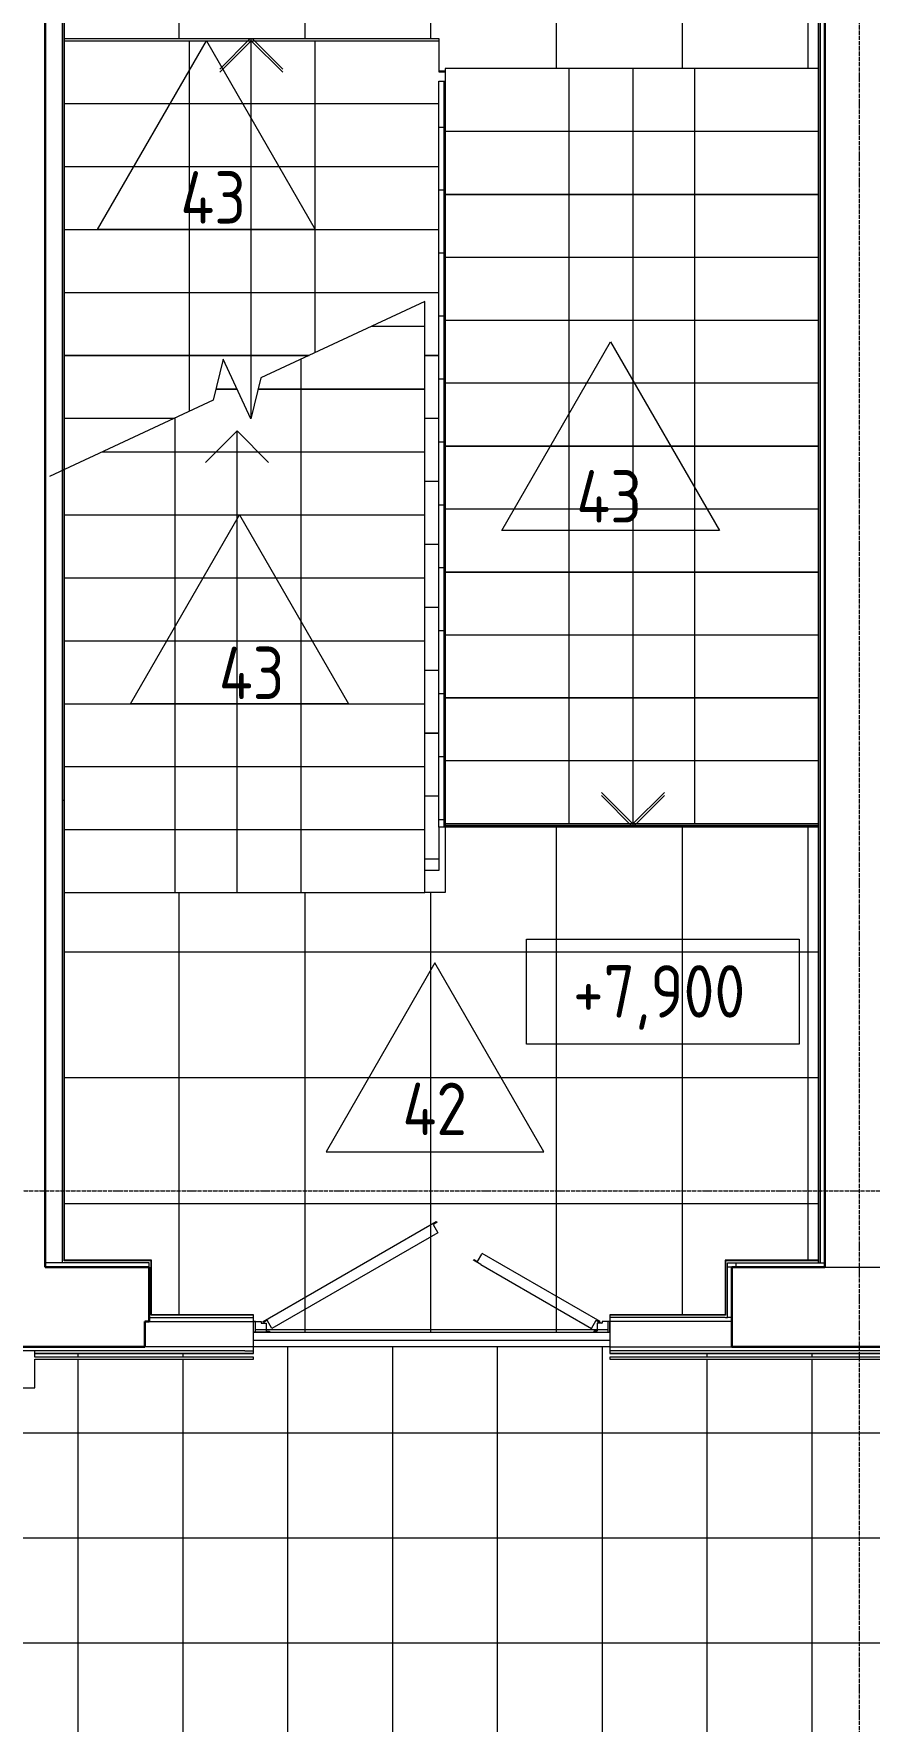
# Model space of a CAD drawing. Header units: millimetres. Extents: x -11798 to 72626, y -32713 to 44110.
# Drawn here: x 41910 to 45896, y 10417 to 18460 of the extents above; entities that cross this region are included whole.
import ezdxf

# ---------------------------------------------------------------- set-up
doc = ezdxf.new("R2010")
doc.units = ezdxf.units.MM
doc.linetypes.add('ADSK_Линия сетки', pattern=[25, 20, -2.5, 0, -2.5])
for name, color, linetype, lineweight in [('Аннотация', 7, 'Continuous', 20), ('Двери', 7, 'Continuous', 9), ('Лестницы', 7, 'Continuous', 9), ('Марки', 7, 'Continuous', 20), ('Оси', 7, 'Continuous', 9), ('Отметки', 7, 'Continuous', 9), ('Перекрытие', 7, 'Continuous', 18), ('Перекрытие штриховка', 7, 'Continuous', 18), ('Потолки', 7, 'Continuous', 9), ('Потолки штриховка', 7, 'Continuous', 9), ('Стены несущие', 7, 'Continuous', 30), ('Стены отделка', 7, 'Continuous', 30), ('Стены перегородки', 7, 'Continuous', 30), ('Стены штриховка', 7, 'Continuous', 9), ('Стрелки вверх', 7, 'Continuous', 18)]:
    doc.layers.add(name, color=color, linetype=linetype, lineweight=lineweight)
doc.layers.add('Линии', color=7, linetype='Continuous', lineweight=9, true_color=0x00a600)
doc.styles.add('GOST Common_1', font='GOST_Common.ttf', dxfattribs={"width": 0.9, "height": 250})
doc.styles.add('GOST Common_2', font='GOST_Common.ttf', dxfattribs={"width": 0.9, "height": 250})
pattern_1 = [(0, (43804.1, 13484.1), (0, 600), []), (90, (43804.1, 13484.1), (-600, 4e-14), [])]
pattern_2 = [(180, (42052.6, 14527.3), (-7e-14, -600), []), (270, (42052.6, 14527.3), (600, 4e-14), [])]
pattern_3 = [(0, (45663.2, 18294.26), (0, 600), []), (90, (45663.2, 18294.26), (-600, 4e-14), [])]
pattern_4 = [(180, (41985, 14367), (-7e-14, -600), []), (270, (41985, 14367), (600, 4e-14), [])]

# ---------------------------------------------------------------- blocks, each defined once
blk = doc.blocks.new('dver-dpo-230 _1_ - 1700х2300Н ост алюм EIW15 Д-17п-3687092-План полов 3-го этажа')
at = {"layer": 'Двери'}
for p, q in [((-804, 60), (21.3, 536.5)), ((28.8, 483.6), (-761.9, 27.1)), ((23.6, 532.6), (6.3, 522.6)), ((6.3, 522.6), (28.8, 483.6)), ((21.3, 536.5), (23.6, 532.6)), ((199, 352.1), (201.5, 356.5)), ((233.7, 332.1), (199, 352.1)), ((201.5, 356.5), (218.8, 346.5)), ((218.8, 346.5), (238.8, 381.1)), ((233.7, 332.1), (761.9, 27.1)), ((241.1, 385), (238.8, 381.1)), ((804, 60), (241.1, 385)), ((-850, 10), (-850, 60)), ((-850, 60), (-813.8, 60)), ((-840, 60), (-850, 60)), ((-773.8, 10), (-850, 10)), ((-850, 10), (-840, 10)), ((-840, 10), (-840, 60)), ((-813.8, 60), (-813.8, 54.6)), ((-811.3, 52), (-790, 52)), ((-801.8, 56.1), (-804, 60)), ((-784.4, 66.1), (-801.8, 56.1)), ((-790, 52), (-790, 16.5)), ((-787.5, 14), (-773.8, 14)), ((-761.9, 27.1), (-784.4, 66.1)), ((-773.8, 14), (-773.8, 10)), ((761.9, 27.1), (784.4, 66.1)), ((773.8, 14), (773.8, 10)), ((787.5, 14), (773.8, 14)), ((773.8, 10), (850, 10)), ((784.4, 66.1), (801.7, 56.1)), ((790, 52), (790, 16.5)), ((811.3, 52), (790, 52)), ((801.7, 56.1), (804, 60)), ((813.8, 60), (813.8, 54.6)), ((850, 60), (813.8, 60)), ((850, 60), (840, 60)), ((840, 60), (840, 10)), ((840, 10), (850, 10)), ((850, 10), (850, 60))]:
    blk.add_line(p, q, dxfattribs=at)
for centre, radius, start, end in [((-811.3, 54.6), 2.52, 180, 270), ((-787.5, 16.5), 2.5, 180, 270), ((787.5, 16.5), 2.5, 270, 360), ((811.3, 54.6), 2.52, 270, 0)]:
    blk.add_arc(centre, radius, start, end, dxfattribs=at)
blk = doc.blocks.new('ADSK_Марка_ПерекрытиеПол - Экземпляр_Отделка пола-158379-План полов 3-го этажа')
at = {"layer": 'Марки', "color": 1, "true_color": 0xff0000}
for p, q in [((0, 9), (-5.196, 0)), ((5.196, 0), (0, 9)), ((-5.196, 0), (5.196, 0))]:
    blk.add_line(p, q, dxfattribs=at)
blk = doc.blocks.new('Высотные отметки - Рамка-12095-План полов 3-го этажа')
at = {"layer": 'Аннотация'}
for p, q in [((-6.5, 0), (-6.5, 5)), ((-6.5, 5), (6.5, 5)), ((6.5, 5), (6.5, 0)), ((6.5, 0), (-6.5, 0))]:
    blk.add_line(p, q, dxfattribs=at)

msp = doc.modelspace()

# ---------------------------------------------------------------- hatches: boundary and pattern name
at = {"layer": 'Лестницы', "true_color": 0x787878}
h = msp.add_hatch(dxfattribs=at)
h.set_pattern_fill('FP_26', color=8, style=0, pattern_type=2)
h.set_pattern_definition(pattern_2)
h.paths.add_polyline_path([(43842.576, 18127.319), (43842.576, 18427.319), (42057, 18427.319), (42057, 18127.319), (43775, 18127.319)])
h = msp.add_hatch(dxfattribs=at)
h.set_pattern_fill('FP_67', color=8, style=0, pattern_type=2)
h.set_pattern_definition(pattern_3)
h.paths.add_polyline_path([(45651.189, 17994.262), (45650.64, 18294.262), (43873.189, 18294.262), (43873.189, 17994.262), (45650.64, 17994.262)])
h = msp.add_hatch(dxfattribs=at)
h.set_pattern_fill('FP_26', color=8, style=0, pattern_type=2)
h.set_pattern_definition(pattern_2)
h.paths.add_polyline_path([(42367.093, 17827.319), (43842.576, 17827.319), (43842.576, 18127.319), (42057, 18127.319), (42057, 17827.319)])
h = msp.add_hatch(dxfattribs=at)
h.set_pattern_fill('FP_67', color=8, style=0, pattern_type=2)
h.set_pattern_definition(pattern_3)
h.paths.add_polyline_path([(43873.189, 17694.262), (45651.189, 17694.262), (45650.64, 17994.262), (43873.189, 17994.262)])
h = msp.add_hatch(dxfattribs=at)
h.set_pattern_fill('FP_26', color=8, style=0, pattern_type=2)
h.set_pattern_definition(pattern_2)
h.paths.add_polyline_path([(42367.093, 17527.319), (43842.576, 17527.319), (43842.576, 17827.319), (42057, 17827.319), (42057, 17527.319)])
h = msp.add_hatch(dxfattribs=at)
h.set_pattern_fill('FP_67', color=8, style=0, pattern_type=2)
h.set_pattern_definition(pattern_3)
h.paths.add_polyline_path([(45651.189, 17394.262), (45650.64, 17694.262), (43873.189, 17694.262), (43873.189, 17394.262), (45650.64, 17394.262)])
h = msp.add_hatch(dxfattribs=at)
h.set_pattern_fill('FP_26', color=8, style=0, pattern_type=2)
h.set_pattern_definition(pattern_2)
h.paths.add_polyline_path([(42057, 17227.319), (43842.576, 17227.319), (43842.576, 17527.319), (42057, 17527.319), (42057, 17304.97)])
h = msp.add_hatch(dxfattribs=at)
h.set_pattern_fill('FP_67', color=8, style=0, pattern_type=2)
h.set_pattern_definition(pattern_3)
h.paths.add_polyline_path([(45651.189, 17094.262), (45650.64, 17394.262), (43873.189, 17394.262), (43873.189, 17094.262), (45650.64, 17094.262)])
h = msp.add_hatch(dxfattribs=at)
h.set_pattern_fill('FP_26', color=8, style=0, pattern_type=2)
h.set_pattern_definition(pattern_2)
h.paths.add_polyline_path([(43775, 16927.319), (43842.576, 16927.319), (43842.576, 17227.319), (42057, 17227.319), (42057, 16927.319), (43223.858, 16927.319), (43775, 17184.32), (43775, 17066.975)])
h = msp.add_hatch(dxfattribs=at)
h.set_pattern_fill('FP_68', color=8, style=0, pattern_type=2)
h.set_pattern_definition(pattern_4)
h.paths.add_polyline_path([(43775, 17066.975), (43775, 17184.32), (43523.352, 17066.975)])
h = msp.add_hatch(dxfattribs=at)
h.set_pattern_fill('FP_68', color=8, style=0, pattern_type=2)
h.set_pattern_definition(pattern_4)
h.paths.add_polyline_path([(42779.55, 16766.975), (42880, 16766.975), (42813.966, 16908.586)])
h.paths.add_polyline_path([(42980.45, 16766.975), (43775, 16766.975), (43775, 17066.975), (43523.352, 17066.975), (42993.288, 16819.802)])
h = msp.add_hatch(dxfattribs=at)
h.set_pattern_fill('FP_67', color=8, style=0, pattern_type=2)
h.set_pattern_definition(pattern_3)
h.paths.add_polyline_path([(45651.189, 16794.262), (45650.64, 17094.262), (43873.189, 17094.262), (43873.189, 16794.262), (45650.64, 16794.262)])
h = msp.add_hatch(dxfattribs=at)
h.set_pattern_fill('FP_26', color=8, style=0, pattern_type=2)
h.set_pattern_definition(pattern_2)
h.paths.add_polyline_path([(42057, 16627.319), (42580.506, 16627.319), (42766.712, 16714.148), (42813.966, 16908.586), (42946.034, 16627.319), (42946.509, 16627.319), (42993.288, 16819.802), (43223.858, 16927.319), (42057, 16927.319)])
h.paths.add_polyline_path([(43775, 16627.319), (43842.576, 16627.319), (43842.576, 16927.319), (43775, 16927.319), (43775, 16766.975)])
h = msp.add_hatch(dxfattribs=at)
h.set_pattern_fill('FP_68', color=8, style=0, pattern_type=2)
h.set_pattern_definition(pattern_4)
h.paths.add_polyline_path([(42236.648, 16466.975), (43775, 16466.975), (43775, 16766.975), (42980.45, 16766.975), (42946.034, 16625.365), (42880, 16766.975), (42779.55, 16766.975), (42766.712, 16714.148), (42367.093, 16527.803)])
h = msp.add_hatch(dxfattribs=at)
h.set_pattern_fill('FP_67', color=8, style=0, pattern_type=2)
h.set_pattern_definition(pattern_3)
h.paths.add_polyline_path([(45650.64, 16494.262), (45651.189, 16494.262), (45650.64, 16794.262), (43873.189, 16794.262), (43873.189, 16494.262), (45595.613, 16494.262)])
h = msp.add_hatch(dxfattribs=at)
h.set_pattern_fill('FP_26', color=8, style=0, pattern_type=2)
h.set_pattern_definition(pattern_2)
h.paths.add_polyline_path([(43842.576, 16327.319), (43842.576, 16627.319), (43775, 16627.319), (43775, 16327.319)])
h.paths.add_polyline_path([(42057, 16383.204), (42580.506, 16627.319), (42057, 16627.319), (42057, 16426.864)])
h.paths.add_polyline_path([(42946.034, 16625.365), (42946.034, 16627.319), (42945.123, 16627.319)])
h = msp.add_hatch(dxfattribs=at)
h.set_pattern_fill('FP_67', color=8, style=0, pattern_type=2)
h.set_pattern_definition(pattern_3)
h.paths.add_polyline_path([(45650.64, 16194.262), (45651.189, 16194.262), (45650.64, 16494.262), (43873.189, 16494.262), (43873.189, 16194.262), (45595.613, 16194.262)])
h = msp.add_hatch(dxfattribs=at)
h.set_pattern_fill('FP_68', color=8, style=0, pattern_type=2)
h.set_pattern_definition(pattern_4)
h.paths.add_polyline_path([(43377.415, 16166.975), (43775, 16166.975), (43775, 16466.975), (42236.648, 16466.975), (42057, 16382.698), (42057, 16166.975), (42367.093, 16166.975)])
h = msp.add_hatch(dxfattribs=at)
h.set_pattern_fill('FP_26', color=8, style=0, pattern_type=2)
h.set_pattern_definition(pattern_2)
h.paths.add_polyline_path([(43842.576, 16027.319), (43842.576, 16327.319), (43775, 16327.319), (43775, 16027.319)])
h = msp.add_hatch(dxfattribs=at)
h.set_pattern_fill('FP_67', color=8, style=0, pattern_type=2)
h.set_pattern_definition(pattern_3)
h.paths.add_polyline_path([(43873.189, 15894.262), (45651.189, 15894.262), (45650.64, 16194.262), (43873.189, 16194.262)])
h = msp.add_hatch(dxfattribs=at)
h.set_pattern_fill('FP_68', color=8, style=0, pattern_type=2)
h.set_pattern_definition(pattern_4)
h.paths.add_polyline_path([(43377.415, 15866.975), (43775, 15866.975), (43775, 16166.975), (42057, 16166.975), (42057, 15866.975), (42367.093, 15866.975)])
h = msp.add_hatch(dxfattribs=at)
h.set_pattern_fill('FP_26', color=8, style=0, pattern_type=2)
h.set_pattern_definition(pattern_2)
h.paths.add_polyline_path([(43842.576, 15727.319), (43842.576, 16027.319), (43775, 16027.319), (43775, 15727.319)])
h = msp.add_hatch(dxfattribs=at)
h.set_pattern_fill('FP_68', color=8, style=0, pattern_type=2)
h.set_pattern_definition(pattern_4)
h.paths.add_polyline_path([(42367.093, 15566.975), (43775, 15566.975), (43775, 15866.975), (42057, 15866.975), (42057, 15566.975)])
h = msp.add_hatch(dxfattribs=at)
h.set_pattern_fill('FP_67', color=8, style=0, pattern_type=2)
h.set_pattern_definition(pattern_3)
h.paths.add_polyline_path([(45651.189, 15594.262), (45650.64, 15894.262), (43873.189, 15894.262), (43873.189, 15594.262), (45650.64, 15594.262)])
h = msp.add_hatch(dxfattribs=at)
h.set_pattern_fill('FP_26', color=8, style=0, pattern_type=2)
h.set_pattern_definition(pattern_2)
h.paths.add_polyline_path([(43775, 15427.319), (43842.576, 15427.319), (43842.576, 15727.319), (43775, 15727.319), (43775, 15566.975)])
h = msp.add_hatch(dxfattribs=at)
h.set_pattern_fill('FP_68', color=8, style=0, pattern_type=2)
h.set_pattern_definition(pattern_4)
h.paths.add_polyline_path([(43775, 15266.975), (43775, 15566.975), (42057, 15566.975), (42057, 15266.975), (42367.093, 15266.975)])
h = msp.add_hatch(dxfattribs=at)
h.set_pattern_fill('FP_67', color=8, style=0, pattern_type=2)
h.set_pattern_definition(pattern_3)
h.paths.add_polyline_path([(45651.189, 15294.262), (45650.64, 15594.262), (43873.189, 15594.262), (43873.189, 15294.262), (45650.64, 15294.262)])
h = msp.add_hatch(dxfattribs=at)
h.set_pattern_fill('FP_26', color=8, style=0, pattern_type=2)
h.set_pattern_definition(pattern_2)
h.paths.add_polyline_path([(43842.576, 15127.319), (43842.576, 15427.319), (43775, 15427.319), (43775, 15127.319)])
h = msp.add_hatch(dxfattribs=at)
h.set_pattern_fill('FP_67', color=8, style=0, pattern_type=2)
h.set_pattern_definition(pattern_3)
h.paths.add_polyline_path([(45651.189, 14994.262), (45650.64, 15294.262), (43873.189, 15294.262), (43873.189, 14994.262), (45650.64, 14994.262)])
h = msp.add_hatch(dxfattribs=at)
h.set_pattern_fill('FP_68', color=8, style=0, pattern_type=2)
h.set_pattern_definition(pattern_4)
h.paths.add_polyline_path([(42367.093, 14966.975), (43775, 14966.975), (43775, 15266.975), (42057, 15266.975), (42057, 14966.975)])
h = msp.add_hatch(dxfattribs=at)
h.set_pattern_fill('FP_26', color=8, style=0, pattern_type=2)
h.set_pattern_definition(pattern_2)
h.paths.add_polyline_path([(43842.576, 14827.319), (43842.576, 15127.319), (43775, 15127.319), (43775, 14827.319)])
h = msp.add_hatch(dxfattribs=at)
h.set_pattern_fill('FP_68', color=8, style=0, pattern_type=2)
h.set_pattern_definition(pattern_4)
h.paths.add_polyline_path([(42367.093, 14666.975), (43775, 14666.975), (43775, 14966.975), (42057, 14966.975), (42057, 14666.975)])
h = msp.add_hatch(dxfattribs=at)
h.set_pattern_fill('FP_67', color=8, style=0, pattern_type=2)
h.set_pattern_definition(pattern_3)
h.paths.add_polyline_path([(45651.189, 14694.262), (45650.64, 14994.262), (43873.189, 14994.262), (43873.189, 14694.262), (45650.64, 14694.262)])
h = msp.add_hatch(dxfattribs=at)
h.set_pattern_fill('FP_26', color=8, style=0, pattern_type=2)
h.set_pattern_definition(pattern_2)
h.paths.add_polyline_path([(43842.576, 14527.319), (43842.576, 14827.319), (43775, 14827.319), (43775, 14527.319)])
h = msp.add_hatch(dxfattribs=at)
h.set_pattern_fill('FP_68', color=8, style=0, pattern_type=2)
h.set_pattern_definition(pattern_4)
h.paths.add_polyline_path([(43775, 14366.975), (43775, 14666.975), (42057, 14666.975), (42057, 14366.975), (43737.734, 14366.975)])
at = {"layer": 'Перекрытие штриховка', "lineweight": 9, "true_color": 0x787878}
h = msp.add_hatch(dxfattribs=at)
h.set_pattern_fill('FP_25', color=8, style=0, pattern_type=2)
h.set_pattern_definition(pattern_1)
h.paths.add_polyline_path([(43873.189, 18279.262), (43873.189, 18294.262), (45651.189, 18294.262), (45651.189, 19869.818), (44711.153, 19869.818), (44711.153, 19871.818), (44709.153, 19871.818), (44709.153, 20039.318), (42057, 20039.318), (42057, 18437.319), (43842.576, 18437.319), (43842.576, 18279.262), (43865.613, 18279.262)])
h = msp.add_hatch(dxfattribs=at)
h.set_pattern_fill('FP_25', color=8, style=0, pattern_type=2)
h.set_pattern_definition(pattern_1)
h.paths.add_polyline_path([(44387.737, 12271.937), (44648.5, 12272.751), (44648.5, 12321.937), (44658.5, 12321.937), (44658.5, 12353.937), (45208, 12353.937), (45208, 12611.937), (45210, 12611.937), (45210, 12613.937), (45651.189, 12613.937), (45650.64, 14684.262), (43873.189, 14684.262), (43873.189, 14366.975), (42057, 14366.975), (42057, 12613.937), (42470, 12613.937), (42470, 12611.937), (42472, 12611.937), (42472, 12353.937), (42958.5, 12353.937), (42958.5, 12321.937), (42968.5, 12321.937), (42968.5, 12271.937), (43377.415, 12271.937)])
h.paths.add_polyline_path([(45210, 12351.937), (45208, 12353.937), (45208, 12351.937)])
h.paths.add_polyline_path([(42470, 12351.937), (42472, 12353.937), (42470, 12353.937)])
h.paths.add_polyline_path([(45220, 12581.937), (45258.396, 12581.937), (45258.396, 12601.937), (45220, 12601.937)])
h = msp.add_hatch(dxfattribs=at)
h.set_pattern_fill('FP_17', color=8, style=0, pattern_type=2)
h.set_pattern_definition([(0, (2622.2, 40290.47), (0, 500), []), (90, (2622.2, 40290.47), (-500, 3e-14), [])])
h.paths.add_polyline_path([(47099.468, 8834.229), (47100.384, 8833.912), (47100.212, 8834.45)])
h.paths.add_polyline_path([(49007.096, 9646.429), (49007.096, 9644.429), (49009.096, 9644.429)])
h.paths.add_polyline_path([(21623.376, 12456.238), (21623.376, 12458.238), (21621.376, 12458.238), (21622.915, 12456.7)])
h.paths.add_polyline_path([(21611.376, 12379.027), (21611.376, 12468.238), (21604.376, 12468.238), (21604.376, 12379.027)])
h.paths.add_polyline_path([(44177, 8627.057), (44195, 8627.057), (44195, 8657.057), (43450, 8657.057), (43450, 8667.057), (44205, 8667.057), (44205, 8627.057), (47090.5, 8627.057), (47091.181, 8818.398), (47096.106, 8831.965), (47105.141, 8837.166), (47106.31, 8837.479), (47108.821, 8838.683), (47148.503, 8839.444), (47148.503, 8849.468), (47161.494, 8849.468), (47161.494, 8839.444), (47379.5, 8838.716), (47383.5, 8837.872), (47383.5, 8984.398), (47405.5, 8984.398), (47405.5, 9634.429), (47400.5, 9634.429), (47400.5, 9646.429), (48979.096, 9646.429), (48979.096, 9661.937), (48989.096, 9661.937), (48989.096, 9646.429), (49007.096, 9646.464), (49007.096, 9661.937), (49019.096, 9661.937), (49019.096, 9771.578), (48567.096, 10554.465), (48574.89, 10558.965), (48569.89, 10567.625), (48614.924, 10593.625), (48609.924, 10602.285), (48617.718, 10606.785), (49019.096, 9911.578), (49019.096, 10812.296), (48937.718, 10671.344), (48929.924, 10675.844), (48924.924, 10667.184), (48879.89, 10693.184), (48874.89, 10684.524), (48867.096, 10689.024), (49019.096, 10952.296), (49019.096, 11061.937), (49007.096, 11061.937), (49007.096, 12221.937), (48989.096, 12221.818), (48989.096, 11061.937), (48979.096, 11061.937), (48979.096, 12221.937), (48125.081, 12221.937), (48120.997, 12661.937), (46504.055, 12661.937), (46504.055, 12141.937), (44658.5, 12141.937), (44658.5, 12151.937), (46494.055, 12151.937), (46494.055, 12661.937), (46476.055, 12661.937), (46476.055, 12171.937), (46474.055, 12171.937), (46474.055, 12169.937), (44658.5, 12169.937), (44658.5, 12201.937), (42958.5, 12201.937), (42958.5, 12169.937), (41915, 12169.937), (41915.792, 12151.937), (42958.5, 12151.937), (42958.5, 12141.937), (41915, 12141.937), (41915, 12005.617), (41425, 12005.617), (41425, 12136.937), (39855, 12136.937), (39855, 12146.937), (41438, 12146.937), (41438, 12149.937), (39855, 12150.076), (39855, 12201.937), (38986.321, 12201.937), (39675.784, 11803.687), (39672.636, 11798.187), (39682.575, 11792.448), (39669.075, 11769.066), (39679.034, 11763.316), (39675.784, 11757.687), (38906.321, 12201.937), (38825, 12201.937), (38825, 12149.937), (37896.376, 12150.076), (37896.354, 12151.937), (37894.354, 12151.937), (37888.857, 12618.597), (33349.944, 12630.546), (33349.944, 12524.238), (35102.334, 12524.238), (35102.334, 12512.238), (33349.944, 12512.238), (33349.944, 12458.238), (33347.944, 12458.238), (33347.944, 12456.238), (32352.94, 12456.238), (32352.94, 12458.238), (32350.94, 12458.605), (32350.94, 12512.238), (27699.95, 12512.238), (27699.95, 12458.238), (27697.95, 12458.238), (27697.95, 12456.238), (26667.973, 12456.238), (26667.973, 12458.238), (26665.973, 12458.262), (26665.973, 12512.238), (22074.983, 12512.238), (22074.983, 12458.238), (22072.983, 12458.238), (22072.983, 12456.238), (21636.376, 12456.238), (21636.376, 12379.027), (21626.376, 12379.027), (21626.376, 12456.238), (21623.376, 12456.238), (21623.376, 12379.027), (21611.376, 12379.027), (21611.376, 12329.027), (21571.376, 12329.027), (21571.376, 11694.027), (21611.376, 11694.027), (21611.376, 11644.027), (21511.376, 11644.027), (21511.376, 9774.027), (21611.376, 9774.027), (21611.376, 9724.027), (21571.376, 9724.027), (21571.376, 8829.027), (21611.376, 8829.027), (21611.376, 8818.238), (25324, 8818.238), (25324, 8808.238), (21611.376, 8808.238), (21611.376, 8790.238), (25324, 8790.238), (25324, 8758.238), (25409.392, 8758.238), (25406.794, 8762.738), (26216.528, 9230.238), (26221.028, 9222.444), (26230.251, 9226.47), (26255.688, 9182.411), (26264.348, 9187.411), (26268.848, 9179.616), (25539, 8758.238), (26509, 8758.238), (26333.408, 8859.616), (26337.908, 8867.411), (26329.248, 8872.411), (26355.248, 8917.444), (26346.587, 8922.444), (26351.087, 8930.238), (26641.206, 8762.738), (26638.608, 8758.238), (26724, 8758.238), (26724, 8790.238), (33794, 8790.238), (33794, 8778.238), (33744, 8778.238), (33744, 8758.238), (33829.392, 8758.238), (33826.794, 8762.738), (34723.131, 9280.238), (34727.631, 9272.444), (34736.853, 9276.47), (34762.291, 9232.411), (34770.951, 9237.411), (34775.451, 9229.616), (33959, 8758.238), (35129, 8758.238), (34866.805, 8909.616), (34871.305, 8917.411), (34862.645, 8922.411), (34888.645, 8967.444), (34879.985, 8972.444), (34884.485, 8980.238), (35261.206, 8762.738), (35258.608, 8758.238), (35344, 8758.238), (35344, 8778.238), (35294, 8778.238), (35294, 8790.238), (40024.13, 8790.238), (40023.519, 8808.238), (35294, 8808.238), (35294, 8818.238), (40024.13, 8818.238), (40024.13, 9117.345), (41980.008, 9117.345), (41980.008, 8667.057), (42380, 8667.057), (42380, 8657.057), (41970.008, 8657.057), (41970.008, 9107.345), (40034.13, 9107.345), (40034.13, 8818.238), (40054.13, 8818.238), (40054.13, 9087.345), (41950.008, 9087.345), (41950.952, 8756.13), (41952.158, 8639.057), (42380, 8638.468), (42380, 8627.057), (42430, 8627.057), (43270.045, 9112.057), (43290.045, 9077.416), (42510, 8627.057), (43450, 8627.057), (43450, 8639.057), (44174.999, 8639.057), (44175, 8637.057), (44177, 8637.057)])
h.paths.add_polyline_path([(47411.5, 8627.057), (47422.5, 8627.057), (47422.5, 9634.429), (47417.5, 9633.441), (47417.5, 8984.398), (47411.5, 8984.398), (47411.5, 8632.738)])
h.paths.add_polyline_path([(41919.032, 8627.057), (41920.268, 8628.195), (41918.13, 8815.723), (41917.061, 8815.723), (41918.13, 8713.358)])
h.paths.add_polyline_path([(41950.178, 8637.057), (41952.158, 8639.057), (41950.158, 8639.057)])
h.paths.add_polyline_path([(35248.046, 8758.238), (35251, 8758.238), (35248.046, 8759.944), (35247.061, 8758.238)])
h.paths.add_polyline_path([(33837, 8758.238), (33840.939, 8758.238), (33839.954, 8759.944)])
h.paths.add_polyline_path([(26628.046, 8758.238), (26631, 8758.238), (26628.046, 8759.944), (26627.061, 8758.238)])
h.paths.add_polyline_path([(25420.939, 8758.238), (25419.954, 8759.944), (25417, 8758.238), (25419.954, 8758.238)])
h.paths.add_polyline_path([(40054.13, 8790.238), (40054.13, 8808.238), (40034.13, 8808.238), (40034.539, 8790.238)])
h.paths.add_polyline_path([(33100, 8808.238), (26724, 8808.238), (26724, 8818.238), (33794, 8818.238), (33794, 8808.238), (33110, 8808.238)])
h.paths.add_polyline_path([(47108.5, 8818.898), (47107.352, 8820.116), (47108.021, 8819.018)])
h.paths.add_polyline_path([(47382.5, 8818.904), (47383.5, 8819.779), (47382.5, 8819.105)])
h.paths.add_polyline_path([(41938.008, 8835.928), (41938.126, 8836.215), (41938.008, 8836.215)])
h.paths.add_polyline_path([(41938.008, 9075.345), (41940.008, 9077.345), (41938.008, 9077.345)])
h.paths.add_polyline_path([(40066.13, 9075.345), (40066.13, 9077.345), (40064.141, 9077.334)])
h.paths.add_polyline_path([(48429.025, 9674.429), (47402.5, 9674.429), (47403.443, 9684.429), (48979.096, 9684.429), (48979.096, 9674.429), (48607.096, 9674.429)])
h.paths.add_polyline_path([(41902, 12169.937), (41902, 12171.937), (41900, 12171.937), (41901.538, 12170.398)])
h.paths.add_polyline_path([(41850.751, 12015.617), (41905, 12015.617), (41905, 12169.937), (41902, 12169.937), (41902, 12020.617), (41900, 12020.617), (41900, 12018.617), (41440, 12018.617), (41440, 12020.617), (41438, 12020.617), (41438, 12136.937), (41435, 12136.937), (41435, 12015.617), (41850, 12015.617)])
h.paths.add_polyline_path([(37989.601, 12136.937), (37881.53, 12136.937), (37875.951, 12610.559), (37885.951, 12610.559), (37891.531, 12146.937), (38825, 12146.937), (38825, 12136.937), (38053.06, 12136.937)])
h.paths.add_polyline_path([(41438, 12149.937), (41440, 12150.076), (41440, 12151.937), (41438.139, 12150.076)])
h.paths.add_polyline_path([(48181.489, 12231.937), (49007.096, 12231.937), (49007.096, 12249.937), (48154.853, 12249.937), (48154.755, 12251.937), (48152.837, 12251.941), (48149.243, 12661.937), (48131.487, 12661.937), (48135.081, 12231.937), (48180.73, 12231.937)])
h.paths.add_polyline_path([(49007.096, 12249.937), (49009.096, 12249.937), (49009.096, 12251.937)])
h.paths.add_polyline_path([(32350.94, 12524.238), (32350.94, 12633.176), (27699.95, 12645.42), (27699.95, 12524.238), (32263.874, 12524.238)])
h.paths.add_polyline_path([(22074.983, 12524.238), (26665.973, 12524.238), (26665.973, 12648.142), (22074.983, 12660.229), (22074.983, 12632.228)])
h.paths.add_polyline_path([(37890.833, 12618.591), (37890.857, 12618.597), (37890.807, 12620.565), (37888.857, 12618.597)])
at = {"layer": 'Потолки штриховка', "lineweight": 18}
h = msp.add_hatch(dxfattribs=at)
h.set_pattern_fill('FP_15', color=256, style=0, pattern_type=2)
h.set_pattern_definition([(0, (65.08, 2758.51), (0, 159.423), [47.641, -260.317]), (57.222, (153.98, 2779.87), (-153.9793, 79.7124), [44, -240.42]), (122.778, (177.8, 2859.58), (-153.9793, -79.7124), [44, -240.42]), (27.37, (112.72, 2758.5), (-0.0027, 318.8455), [46.459, -300.318]), (27.37, (23.82, 2896.57), (-0.0027, 318.8455), [46.459, -300.318]), (152.63, (65.08, 2758.5), (-307.9602, -159.42), [46.459, -300.318]), (152.63, (153.98, 2896.57), (-307.9602, -159.42), [46.459, -300.318]), (90, (177.8, 2816.86), (-307.959, 159.423), [42.717, -276.128]), (90, (0, 2816.86), (-307.959, 159.423), [42.717, -276.128])])
h.paths.add_polyline_path([(43865.613, 14679.262), (43873.189, 14679.262), (43873.189, 18234.262), (43865.613, 18234.262), (43865.613, 14684.262)])

# ---------------------------------------------------------------- linework, layer by layer
at = {"layer": 'Лестницы'}
for p, q in [((42057, 18427.319), (43842.576, 18427.319)), ((45650.64, 18294.262), (43873.189, 18294.262)), ((43873.189, 18294.262), (43873.189, 17994.262)), ((45650.64, 18294.262), (43873.189, 18294.262)), ((43842.576, 18234.262), (43873.189, 18234.262)), ((43842.576, 18127.319), (43842.576, 18234.262)), ((42057, 18127.319), (43842.576, 18127.319)), ((42057, 18127.319), (43842.576, 18127.319)), ((43842.576, 17827.319), (43842.576, 18127.319)), ((43842.576, 18015.763), (43865.613, 18015.763)), ((43842.576, 18015.763), (43865.613, 18015.763)), ((43873.189, 17994.262), (43873.189, 17694.262)), ((45650.64, 17994.262), (43873.189, 17994.262)), ((45650.64, 17994.262), (43873.189, 17994.262)), ((42057, 17827.319), (43842.576, 17827.319)), ((42057, 17827.319), (43842.576, 17827.319)), ((43842.576, 17527.319), (43842.576, 17827.319)), ((43842.576, 17715.763), (43865.613, 17715.763)), ((43842.576, 17715.763), (43865.613, 17715.763)), ((43873.189, 17694.262), (43873.189, 17394.262)), ((45650.64, 17694.262), (43873.189, 17694.262)), ((45650.64, 17694.262), (43873.189, 17694.262)), ((42057, 17527.319), (43842.576, 17527.319)), ((42057, 17527.319), (43842.576, 17527.319)), ((43842.576, 17227.319), (43842.576, 17527.319)), ((43842.576, 17415.763), (43865.613, 17415.763)), ((43842.576, 17415.763), (43865.613, 17415.763)), ((43873.189, 17394.262), (43873.189, 17094.262)), ((45650.64, 17394.262), (43873.189, 17394.262)), ((45650.64, 17394.262), (43873.189, 17394.262)), ((42057, 17227.319), (43842.576, 17227.319)), ((42057, 17227.319), (43842.576, 17227.319)), ((43842.576, 16927.319), (43842.576, 17227.319)), ((43775, 17184.32), (42993.288, 16819.802)), ((43775, 17066.975), (43775, 17184.32)), ((43523.352, 17066.975), (43775, 17066.975)), ((43523.352, 17066.975), (43775, 17066.975)), ((43775, 16766.975), (43775, 17066.975)), ((43842.576, 17115.763), (43865.613, 17115.763)), ((43842.576, 17115.763), (43865.613, 17115.763)), ((43873.189, 17094.262), (43873.189, 16794.262)), ((45650.64, 17094.262), (43873.189, 17094.262)), ((45650.64, 17094.262), (43873.189, 17094.262)), ((42057, 16927.319), (43223.858, 16927.319)), ((42057, 16927.319), (43223.858, 16927.319)), ((42813.966, 16908.586), (42766.712, 16714.148)), ((42946.034, 16625.365), (42813.966, 16908.586)), ((43775, 16927.319), (43842.576, 16927.319)), ((43775, 16927.319), (43842.576, 16927.319)), ((43842.576, 16627.319), (43842.576, 16927.319)), ((42993.288, 16819.802), (42946.034, 16625.365)), ((43842.576, 16815.763), (43865.613, 16815.763)), ((43842.576, 16815.763), (43865.613, 16815.763)), ((42779.55, 16766.975), (42880, 16766.975)), ((42779.55, 16766.975), (42880, 16766.975)), ((42980.45, 16766.975), (43775, 16766.975)), ((42980.45, 16766.975), (43775, 16766.975)), ((43775, 16466.975), (43775, 16766.975)), ((43873.189, 16794.262), (43873.189, 16494.262)), ((45650.64, 16794.262), (43873.189, 16794.262)), ((45650.64, 16794.262), (43873.189, 16794.262)), ((42766.712, 16714.148), (41985, 16349.63)), ((42057, 16627.319), (42580.506, 16627.319)), ((42057, 16627.319), (42580.506, 16627.319)), ((42945.123, 16627.319), (42946.509, 16627.319)), ((42945.123, 16627.319), (42946.509, 16627.319)), ((43775, 16627.319), (43842.576, 16627.319)), ((43775, 16627.319), (43842.576, 16627.319)), ((43842.576, 16327.319), (43842.576, 16627.319)), ((43842.576, 16515.763), (43865.613, 16515.763)), ((43842.576, 16515.763), (43865.613, 16515.763)), ((43873.189, 16494.262), (43873.189, 16194.262)), ((45650.64, 16494.262), (43873.189, 16494.262)), ((45650.64, 16494.262), (43873.189, 16494.262)), ((42236.648, 16466.975), (43775, 16466.975)), ((42236.648, 16466.975), (43775, 16466.975)), ((43775, 16166.975), (43775, 16466.975)), ((43775, 16327.319), (43842.576, 16327.319)), ((43775, 16327.319), (43842.576, 16327.319)), ((43842.576, 16027.319), (43842.576, 16327.319)), ((43842.576, 16215.763), (43865.613, 16215.763)), ((43842.576, 16215.763), (43865.613, 16215.763)), ((43873.189, 16194.262), (43873.189, 15894.262)), ((45650.64, 16194.262), (43873.189, 16194.262)), ((45650.64, 16194.262), (43873.189, 16194.262)), ((42057, 16166.975), (43775, 16166.975)), ((42057, 16166.975), (43775, 16166.975)), ((43775, 15866.975), (43775, 16166.975)), ((43775, 16027.319), (43842.576, 16027.319)), ((43775, 16027.319), (43842.576, 16027.319)), ((43842.576, 15727.319), (43842.576, 16027.319)), ((42057, 15866.975), (43775, 15866.975)), ((42057, 15866.975), (43775, 15866.975)), ((43775, 15566.975), (43775, 15866.975)), ((43842.576, 15915.763), (43865.613, 15915.763)), ((43842.576, 15915.763), (43865.613, 15915.763)), ((43873.189, 15894.262), (43873.189, 15594.262)), ((45650.64, 15894.262), (43873.189, 15894.262)), ((45650.64, 15894.262), (43873.189, 15894.262)), ((43775, 15727.319), (43842.576, 15727.319)), ((43775, 15727.319), (43842.576, 15727.319)), ((43842.576, 15427.319), (43842.576, 15727.319)), ((43842.576, 15615.763), (43865.613, 15615.763)), ((43842.576, 15615.763), (43865.613, 15615.763)), ((42057, 15566.975), (43775, 15566.975)), ((42057, 15566.975), (43775, 15566.975)), ((43775, 15266.975), (43775, 15566.975)), ((43873.189, 15594.262), (43873.189, 15294.262)), ((45650.64, 15594.262), (43873.189, 15594.262)), ((45650.64, 15594.262), (43873.189, 15594.262)), ((43775, 15427.319), (43842.576, 15427.319)), ((43775, 15427.319), (43842.576, 15427.319)), ((43842.576, 15127.319), (43842.576, 15427.319)), ((43842.576, 15315.763), (43865.613, 15315.763)), ((43842.576, 15315.763), (43865.613, 15315.763)), ((43873.189, 15294.262), (43873.189, 14994.262)), ((45650.64, 15294.262), (43873.189, 15294.262)), ((45650.64, 15294.262), (43873.189, 15294.262)), ((42057, 15266.975), (43775, 15266.975)), ((42057, 15266.975), (43775, 15266.975)), ((43775, 14966.975), (43775, 15266.975)), ((43775, 15127.319), (43842.576, 15127.319)), ((43775, 15127.319), (43842.576, 15127.319)), ((43842.576, 14827.319), (43842.576, 15127.319)), ((42057, 14966.975), (43775, 14966.975)), ((42057, 14966.975), (43775, 14966.975)), ((43775, 14666.975), (43775, 14966.975)), ((43842.576, 15015.763), (43865.613, 15015.763)), ((43842.576, 15015.763), (43865.613, 15015.763)), ((43873.189, 14994.262), (43873.189, 14694.262)), ((45650.64, 14994.262), (43873.189, 14994.262)), ((45650.64, 14994.262), (43873.189, 14994.262)), ((43775, 14827.319), (43842.576, 14827.319)), ((43775, 14827.319), (43842.576, 14827.319)), ((43842.576, 14679.262), (43842.576, 14827.319)), ((42057, 14666.975), (43775, 14666.975)), ((42057, 14666.975), (43775, 14666.975)), ((43775, 14366.975), (43775, 14666.975)), ((43842.576, 14715.763), (43865.613, 14715.763)), ((43842.576, 14715.763), (43865.613, 14715.763)), ((43873.189, 14694.262), (43873.189, 14684.262)), ((45650.64, 14694.262), (43873.189, 14694.262)), ((45650.64, 14679.262), (43873.189, 14679.262)), ((43775, 14527.319), (43842.576, 14527.319)), ((43775, 14527.319), (43842.576, 14527.319)), ((42057, 14366.975), (43775, 14366.975)), ((42057, 14366.975), (43775, 14366.975))]:
    msp.add_line(p, q, dxfattribs=at)
at = {"layer": 'Линии', "color": 1, "true_color": 0xff0000}
for p, q in [((42213.868, 17527.319), (42733.483, 18427.319)), ((42733.483, 18427.319), (43253.099, 17527.319)), ((43253.099, 17527.319), (42213.868, 17527.319)), ((44142.358, 16092.541), (44661.973, 16992.541)), ((44661.973, 16992.541), (45181.589, 16092.541)), ((42371.927, 15266.975), (42891.542, 16166.975)), ((42891.542, 16166.975), (43411.157, 15266.975)), ((45181.589, 16092.541), (44142.358, 16092.541)), ((43411.157, 15266.975), (42371.927, 15266.975))]:
    msp.add_line(p, q, dxfattribs=at)
at = {"layer": 'Оси', "linetype": 'ADSK_Линия сетки'}
for p, q in [((45849.565, -5665.072), (45849.565, 42690)), ((-10997.814, 12945), (56004.853, 12945))]:
    msp.add_line(p, q, dxfattribs=at)
at = {"layer": 'Перекрытие'}
for p, q in [((42057, 18437.319), (43842.576, 18437.319)), ((43842.576, 18437.319), (43842.576, 18279.262)), ((43842.576, 18279.262), (43873.189, 18279.262)), ((43873.189, 14679.262), (43842.576, 14679.262)), ((43842.576, 14679.262), (43842.576, 14471.318)), ((45650.64, 14684.262), (43873.189, 14684.262)), ((43873.189, 14684.262), (43873.189, 14366.975)), ((43842.576, 14471.318), (43775, 14471.318)), ((43873.189, 14366.975), (43775, 14366.975)), ((44658.5, 12231.921), (42958.5, 12231.921)), ((42968.5, 12271.937), (44648.5, 12271.937)), ((44658.5, 12201.937), (42958.5, 12201.937))]:
    msp.add_line(p, q, dxfattribs=at)
at = {"layer": 'Потолки'}
msp.add_line((43865.613, 18234.262), (43865.613, 14679.262), dxfattribs=at)
at = {"layer": 'Стены несущие'}
for p, q in [((41965, 12581.937), (41965, 20091.318)), ((45683.189, 20091.318), (45683.189, 12581.937)), ((42460, 12581.937), (41965, 12581.937)), ((42460, 12321.937), (42460, 12581.937)), ((45683.189, 12581.937), (45240, 12581.937)), ((45240, 12201.937), (45240, 12581.937)), ((42440, 12201.937), (42440, 12321.937)), ((42440, 12321.937), (42460, 12321.937)), ((41850, 12201.937), (42440, 12201.937)), ((45240, 12201.937), (46443.933, 12201.937))]:
    msp.add_line(p, q, dxfattribs=at)
at = {"layer": 'Стены отделка', "lineweight": 9}
for p, q in [((42045, 20091.318), (42045, 12601.937)), ((42057, 12613.937), (42057, 20039.318)), ((45651.189, 19869.818), (45651.189, 12613.937)), ((45663.189, 12601.937), (45663.189, 19921.818)), ((42045, 16382.698), (42057, 16382.698)), ((42057, 14806.018), (42045, 14806.018)), ((42460, 12601.937), (41965, 12601.937)), ((42470, 12613.937), (42057, 12613.937)), ((42460, 12581.937), (42460, 12601.937)), ((42472, 12353.937), (42472, 12611.937)), ((45208, 12611.937), (45208, 12353.937)), ((45651.189, 12613.937), (45210, 12613.937)), ((45220, 12601.937), (45683.189, 12601.937)), ((45220, 12341.937), (45220, 12601.937)), ((45240, 12581.937), (45220, 12581.937)), ((45258.396, 12601.937), (45258.396, 12581.937)), ((42958.5, 12353.937), (42472, 12353.937)), ((42917.467, 12341.937), (42958.5, 12341.937)), ((42958.5, 12321.937), (42958.5, 12353.937)), ((44658.5, 12353.937), (44658.5, 12321.937)), ((45208, 12353.937), (44658.5, 12353.937)), ((45240, 12341.937), (45220, 12341.937)), ((42917.467, 12181.937), (41850, 12181.937)), ((41915, 12169.937), (42958.5, 12169.937)), ((41915, 12151.937), (41915, 12169.937)), ((42958.5, 12151.937), (41915, 12151.937)), ((42958.5, 12201.937), (42958.5, 12201.937)), ((42958.5, 12169.937), (42958.5, 12201.937)), ((42958.5, 12141.937), (42958.5, 12151.937)), ((44658.5, 12201.937), (44658.5, 12169.937)), ((46464.055, 12181.937), (44658.5, 12181.937)), ((44658.5, 12169.937), (46474.055, 12169.937)), ((46494.055, 12151.937), (44658.5, 12151.937)), ((44658.5, 12151.937), (44658.5, 12141.937)), ((41915, 12005.617), (41915, 12141.937)), ((41915, 12141.937), (42958.5, 12141.937)), ((44658.5, 12141.937), (46504.055, 12141.937)), ((41425, 12005.617), (41915, 12005.617))]:
    msp.add_line(p, q, dxfattribs=at)
at = {"layer": 'Стены перегородки', "lineweight": 18}
for p, q in [((42460, 12321.937), (42958.5, 12321.937)), ((42958.5, 12201.937), (42958.5, 12321.937)), ((44658.5, 12321.937), (44658.5, 12201.937)), ((45240, 12321.937), (44658.5, 12321.937)), ((42958.5, 12201.937), (42440, 12201.937)), ((44658.5, 12201.937), (45240, 12201.937))]:
    msp.add_line(p, q, dxfattribs=at)
at = {"layer": 'Стены штриховка'}
for p, q in [((42055, 12611.937), (42055, 20041.318)), ((45653.189, 19871.818), (45653.189, 12601.937)), ((42472, 12611.937), (42055, 12611.937)), ((42470, 12351.937), (42470, 12613.937)), ((42472, 12613.937), (42470, 12613.937)), ((42472, 12611.937), (42472, 12613.937)), ((45210, 12613.937), (45208, 12613.937)), ((45208, 12613.937), (45208, 12611.937)), ((45651.189, 12611.937), (45208, 12611.937)), ((45210, 12613.937), (45210, 12351.937)), ((45651.189, 12611.937), (45651.189, 12601.937)), ((45683.189, 12581.937), (46123.189, 12581.937)), ((42460, 12341.937), (42917.467, 12341.937)), ((42958.5, 12351.937), (42470, 12351.937)), ((45210, 12351.937), (44658.5, 12351.937)), ((45208, 12341.937), (44658.5, 12341.937)), ((45210, 12341.937), (45220, 12341.937)), ((41915, 12169.937), (41915, 12181.937)), ((41915, 12171.937), (42958.5, 12171.937)), ((42917.467, 12181.937), (42958.5, 12181.937)), ((44658.5, 12171.937), (46476.055, 12171.937))]:
    msp.add_line(p, q, dxfattribs=at)
at = {"layer": 'Стрелки вверх'}
for p, q in [((42942.576, 18437.319), (42797.576, 18292.319)), ((42947.576, 18427.319), (42797.576, 18277.319)), ((42947.576, 18427.319), (42947.576, 18437.319)), ((42947.576, 18127.319), (42947.576, 18427.319)), ((42947.576, 18427.319), (43097.576, 18277.319)), ((42952.576, 18437.319), (43097.576, 18292.319)), ((44768.189, 18294.262), (44768.189, 17994.262)), ((42947.576, 17827.319), (42947.576, 18127.319)), ((44768.189, 17994.262), (44768.189, 17694.262)), ((42947.576, 17527.319), (42947.576, 17827.319)), ((44768.189, 17694.262), (44768.189, 17394.262)), ((42947.576, 17227.319), (42947.576, 17527.319)), ((44768.189, 17394.262), (44768.189, 17094.262)), ((42947.576, 16927.319), (42947.576, 17227.319)), ((44768.189, 17094.262), (44768.189, 16794.262)), ((42947.576, 16631.71), (42947.576, 16927.319)), ((44768.189, 16794.262), (44768.189, 16494.262)), ((42880, 16566.975), (42730, 16416.975)), ((42880, 16466.975), (42880, 16566.975)), ((42880, 16566.975), (43030, 16416.975)), ((44768.189, 16494.262), (44768.189, 16194.262)), ((42880, 16166.975), (42880, 16466.975)), ((44768.189, 16194.262), (44768.189, 15894.262)), ((42880, 15866.975), (42880, 16166.975)), ((42880, 15566.975), (42880, 15866.975)), ((44768.189, 15894.262), (44768.189, 15594.262)), ((42880, 15266.975), (42880, 15566.975)), ((44768.189, 15594.262), (44768.189, 15294.262)), ((44768.189, 15294.262), (44768.189, 14994.262)), ((42880, 14966.975), (42880, 15266.975)), ((42880, 14666.975), (42880, 14966.975)), ((44768.189, 14994.262), (44768.189, 14694.262)), ((44768.189, 14694.262), (44618.189, 14844.262)), ((44768.189, 14679.262), (44618.189, 14829.262)), ((44768.189, 14694.262), (44918.189, 14844.262)), ((44768.189, 14679.262), (44918.189, 14829.262)), ((42880, 14366.975), (42880, 14666.975)), ((44768.189, 14694.262), (44768.189, 14684.262))]:
    msp.add_line(p, q, dxfattribs=at)

# ---------------------------------------------------------------- block references
at = {"layer": 'Двери'}
msp.add_blockref('dver-dpo-230 _1_ - 1700х2300Н ост алюм EIW15 Д-17п-3687092-План полов 3-го этажа', (43808.5, 12261.937), dxfattribs=at)
at = {"layer": 'Марки', "color": 1, "true_color": 0xff0000, "xscale": 99.99999999999993, "yscale": 99.99999999999993, "zscale": 99.99999999999993}
msp.add_blockref('ADSK_Марка_ПерекрытиеПол - Экземпляр_Отделка пола-158379-План полов 3-го этажа', (43824.094, 13131.218), dxfattribs=at)
at = {"layer": 'Отметки', "lineweight": 20, "xscale": 99.99999999999993, "yscale": 99.99999999999993, "zscale": 99.99999999999993}
msp.add_blockref('Высотные отметки - Рамка-12095-План полов 3-го этажа', (44910.977, 13644.107), dxfattribs=at)

# ---------------------------------------------------------------- texts
at = {"layer": 'Марки', "color": 1, "lineweight": 9, "true_color": 0xff0000, "char_height": 250, "width": 345.6, "attachment_point": 5, "line_spacing_factor": 1.022766, "style": 'GOST Common_2'}
for s, insert in [('\\pxqc,t4.572,9.144,13.716,18.288,22.86,27.432,32.004,36.576,41.148,45.72,50.292,54.864,59.436,64.008,68.58,73.152,77.724,82.296,86.868,91.44,96.012,100.584,105.156,109.728,114.3,118.872,123.444,128.016,132.588,137.16,141.732,146.304;{43}', (42765.837, 17680.153)), ('\\pxqc,t4.572,9.144,13.716,18.288,22.86,27.432,32.004,36.576,41.148,45.72,50.292,54.864,59.436,64.008,68.58,73.152,77.724,82.296,86.868,91.44,96.012,100.584,105.156,109.728,114.3,118.872,123.444,128.016,132.588,137.16,141.732,146.304;{43}', (44654.601, 16255.068)), ('\\pxqc,t4.572,9.144,13.716,18.288,22.86,27.432,32.004,36.576,41.148,45.72,50.292,54.864,59.436,64.008,68.58,73.152,77.724,82.296,86.868,91.44,96.012,100.584,105.156,109.728,114.3,118.872,123.444,128.016,132.588,137.16,141.732,146.304;{43}', (42949.371, 15413.893)), ('\\pxqc,t1.44,2.88,4.32,5.76,7.2,8.64,10.08,11.52,12.96,14.4,15.84,17.28,18.72,20.16,21.6,23.04,24.48,25.92,27.36,28.8,30.24,31.68,33.12,34.56,36,37.44,38.88,40.32,41.76,43.2,44.64,46.08;{42}', (43823.063, 13335.643))]:
    msp.add_mtext(s, dxfattribs=dict(at, insert=insert))
at = {"layer": 'Отметки', "lineweight": 20, "insert": (44482.301, 14020.814), "char_height": 250, "width": 1028.82257, "attachment_point": 1, "line_spacing_factor": 1.022761, "style": 'GOST Common_1'}
msp.add_mtext('+7,900', dxfattribs=at)

doc.saveas('drawing.dxf')
